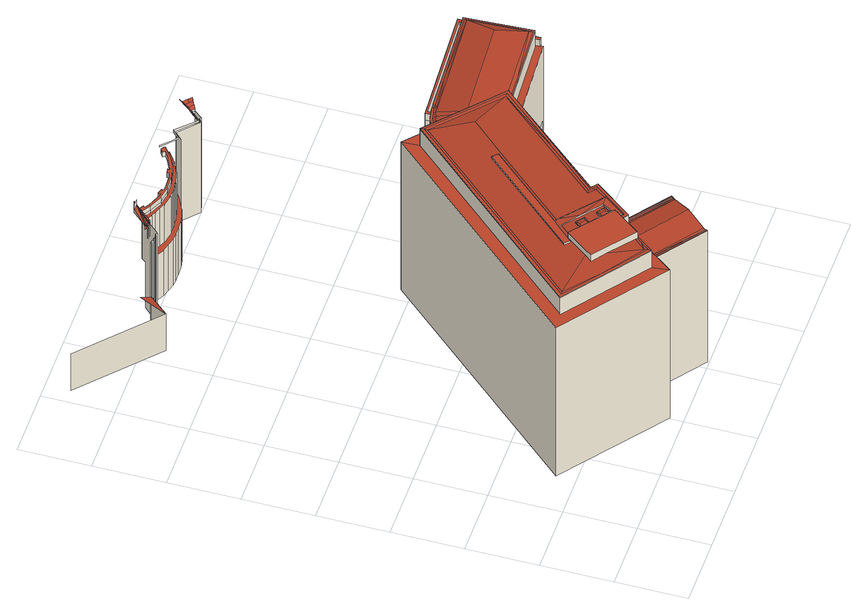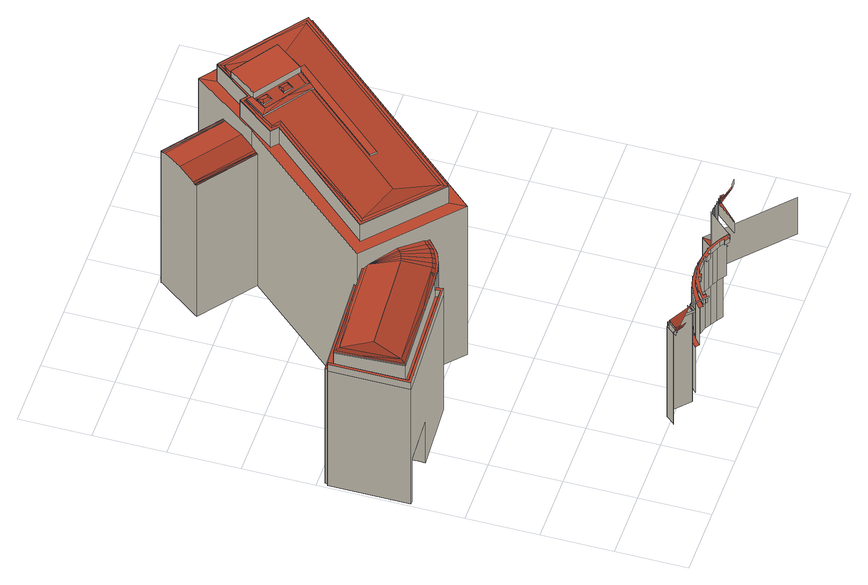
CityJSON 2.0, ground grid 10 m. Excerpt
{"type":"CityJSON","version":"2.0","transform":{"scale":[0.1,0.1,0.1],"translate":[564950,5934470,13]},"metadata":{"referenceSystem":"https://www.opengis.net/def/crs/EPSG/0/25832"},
"CityObjects":{
"building1":{"type":"Building","attributes":{"Grundfläche 2D":"3936.063557","Grundhöhe NN":"15.115"},"children":["building1-1","building1-2"],"geometry":[{"type":"MultiSurface","lod":"3","boundaries":[[[0,1,2,3]],[[4,5,0]],[[4,0,3,6]],[[7,4,6,8,9]],[[10,11,12,9,8,13]],[[14,11,10,15]],[[16,17,18,14,15,19]],[[20,17,16,21]],[[22,20,21,23]],[[24,25,26]],[[26,27,28,24]],[[27,29,30,31,32,33,24,28]],[[34,22,23,35]],[[36,34,35,37]],[[24,33,32,38,39,40]],[[24,41,25]],[[40,41,24]],[[40,39,38,42,43,44,45,46]],[[47,48,36,37]],[[46,45,49,40]],[[40,49,41]],[[45,44,43,50,51,52]],[[52,53,49,45]],[[54,48,47,55]],[[56,57,54,55]],[[52,51,50,58,59,60]],[[60,61,53,52]],[[62,61,60]],[[63,57,56,64]],[[60,59,58,65,66,62]],[[25,41,67]],[[41,49,67]],[[68,25,67]],[[69,61,62]],[[70,63,64,71]],[[68,67,72,73]],[[69,74,61]],[[62,66,65,75,76,69]],[[49,53,67]],[[77,74,69]],[[53,61,67]],[[77,78,74]],[[69,76,75,79,80,77]],[[61,74,67]],[[77,80,79,81,82,83,84,85]],[[86,78,77]],[[85,84,86,77]],[[74,78,67]],[[67,78,86]],[[87,88,89,86,84]],[[90,91,92,93,94,95,96,97,98,99,100,101,102,70,71,103]],[[87,84,83,82,104,105,106,89,88]],[[107,91,90,108]],[[109,107,108,110]],[[111,93,92,112]],[[111,112,113,114]],[[115,96,95,116]],[[117,109,110,118]],[[114,113,119,120]],[[120,119,121,122]],[[123,117,118,124]],[[115,116,125,126]],[[122,121,127,128]],[[129,130,131,123,124,132]],[[128,127,133,134]],[[135,136,126,125,137,138]],[[134,133,139,140]],[[141,142,143,130,129,144]],[[145,140,139,146]],[[145,146,147,148]],[[149,142,141,150]],[[148,147,151,152]],[[153,154,155,135,138,156]],[[157,149,150,158]],[[152,151,159,160]],[[114,120,122,128,134,140,145,148,152,160,161,162,163,164,165,166,167,168,169,170,171,172,173,174,175,176,177,153,156,138,137,125,116,95,94,93,111]],[[133,127,121,119,113,112,92,91,107,109,117,123,131,130,143,142,149,157,178,179,180,181,182,183,184,185,186,187,188,189,190,191,192,193,194,195,196,197,198,159,151,147,146,139]],[[160,159,198,161]],[[161,198,197,162]],[[178,157,158,199]],[[154,153,177,200]],[[164,163,162,197,196,195]],[[179,178,199,201]],[[164,195,194,165]],[[202,181,180,179,201,203]],[[200,177,176,204]],[[167,166,165,194,193,192]],[[205,183,182,181,202,206]],[[169,168,167,192,191,190]],[[169,190,189,170]],[[184,183,205,207]],[[172,171,170,189,188,187]],[[185,184,207,208]],[[209,210,211,212,213,214,215,216]],[[217,218,219,220]],[[221,209,216,222,223]],[[224,217,220,225]],[[223,222,226,227]],[[228,224,225,229]],[[230,228,229,231]],[[232,230,231,233]],[[234,232,233,235]],[[227,236,237]],[[227,226,238,236]],[[239,234,235,240]],[[241,242,243,236,238,239,240]]],"semantics":{"surfaces":[{"type":"WallSurface"},{"type":"RoofSurface"}],"values":[0,1,0,0,0,0,0,0,0,1,1,0,0,0,0,1,1,0,0,1,1,0,1,0,0,0,1,1,0,0,1,1,1,1,0,0,1,0,1,1,1,1,0,1,0,1,1,1,1,1,0,0,0,0,0,0,0,0,0,0,0,0,0,0,0,0,0,0,0,0,0,0,0,0,0,1,1,0,0,0,0,0,0,0,0,0,0,0,0,0,0,0,0,0,0,0,0,0,0,0,0,0,1,0,0,0]}}]},
"building1-1":{"type":"BuildingInstallation","parents":["building1"],"geometry":[{"type":"MultiSurface","lod":"3","boundaries":[[[244,245,246,247,248,249,250,251,252,253,254,255,256,257,258,259,260,261,262,263,264,265,266,267,268,269,270,271,272,273,274,275,276,98,277]],[[278,254,253,279]],[[256,255,280,281]],[[278,280,255,254]],[[257,256,281,282]],[[258,257,282,283]],[[259,258,283,284]],[[260,259,284,285]],[[261,260,285,286]],[[286,287,262,261]],[[263,262,287,288]],[[288,289,264,263]],[[265,264,289,290]],[[266,265,290,291]],[[291,292,267,266]],[[292,293,268,267]],[[269,268,293,294]],[[294,295,270,269]],[[271,270,295,296]],[[272,271,296,297]],[[273,272,297,298]],[[298,299,274,273]],[[299,300,275,274]],[[301,97,98,276]],[[276,275,300,301]],[[98,97,96,277]],[[96,115,244,277]],[[115,126,245,244]],[[126,136,135,247,246,245]],[[135,155,154,249,248,247]],[[154,200,250,249]],[[200,204,251,250]],[[204,302,279,253,252,251]]],"semantics":{"surfaces":[{"type":"RoofSurface"},{"type":"WallSurface"}],"values":[0,1,1,1,1,1,1,1,1,1,1,1,1,1,1,1,1,1,1,1,1,1,1,1,1,1,1,1,1,1,1,1,1]}}]},
"building1-2":{"type":"BuildingInstallation","parents":["building1"],"geometry":[{"type":"MultiSurface","lod":"3","boundaries":[[[303,304,236,243,242]],[[305,304,303,306,307,308]],[[308,307,306,309,310]],[[310,311,312,313,305,308]],[[242,314,315,309,306,303]]],"semantics":{"surfaces":[{"type":"RoofSurface"},{"type":"WallSurface"}],"values":[0,0,0,0,1]}}]},
"building2":{"type":"Building","attributes":{"Grundfläche 2D":"863.366248","Grundhöhe NN":"13.311"},"children":["building2-1","building2-2","building2-3","building2-4"],"geometry":[{"type":"Solid","lod":"3","boundaries":[[[[316,317,318,319,320,321,322,323,324,325]],[[326,327,328,329,330,331,332,333,334,335,336,337,338,339,340,341,342,343,344,345,346,347,348,349,350,351,352,353]],[[354,355,356]],[[357,358,359]],[[359,360,357]],[[357,360,354,361]],[[354,360,359]],[[355,354,359,358]],[[362,363,357]],[[363,358,357]],[[362,364,365,366,363]],[[365,367,368,369,366]],[[368,370,371]],[[369,368,371]],[[372,373,370]],[[370,373,371]],[[374,375,376,377,378,379]],[[380,381,382,379,378]],[[383,384,385,381]],[[385,382,381]],[[384,386,387,388,389,390,385]],[[391,392,393,394,395,396,397,398,399]],[[400,401,402]],[[403,404,400,402]],[[405,406,407]],[[408,409,402,401,410]],[[407,409,408,405]],[[411,412,407,406,413]],[[414,412,411,415]],[[415,416,414]],[[417,418,419,414,416,420]],[[416,421,420]],[[421,422,420]],[[420,422,423,424]],[[425,426,427]],[[428,429,430]],[[428,430,427]],[[430,425,427]],[[427,426,431,432,404,403]],[[403,402,409,407,433,434,435]],[[420,424,417]],[[436,428,427]],[[436,427,403]],[[437,438,439,437,428]],[[440,441,442,439,438,443,444]],[[412,433,407]],[[419,445,442,441,446,447,448,449,450,451,435,434,433,412,414]],[[452,453,454,455,456,413,406,405,408,410,400,431,426,430,429,457,423,421,458,459,460]],[[415,411,413,456,461,462,463,458,421,416]],[[464,465,466,467,468,469,470,471,472,473,474,475]],[[476,477,478,336,335]],[[479,478,477,480]],[[480,481,479]],[[482,481,350,349]],[[483,481,482,484,485]],[[481,486,479]],[[481,487,486]],[[481,488,487]],[[481,489,488]],[[481,483,489]],[[348,482,349]],[[490,482,348,347,346]],[[346,345,490]],[[345,344,490]],[[491,490,344]],[[491,344,343]],[[342,491,343]],[[492,491,342,341]],[[340,493,492,341]],[[493,340,339,494]],[[494,339,338,495]],[[496,495,338,337]],[[478,496,337,336]],[[496,478,479,486]],[[495,496,486,487]],[[494,495,487,488]],[[493,494,488,489]],[[492,493,489,483]],[[484,490,491,492,483,485]],[[490,484,482]],[[497,498,499,500,501,502,503,504,505,506,507,508,509,510,511,512,513,514,515]],[[499,498,516,517,518,510,509,519]],[[520,521,316,325]],[[318,317,473,472]],[[471,319,318,472]],[[471,470,469,321,320,319]],[[469,468,522,323,322,321]],[[522,523,324,323]],[[523,520,325,324]],[[524,525,352,351]],[[525,526,353,352]],[[526,527,326,353]],[[527,528,327,326]],[[528,529,328,327]],[[529,530,329,328]],[[530,531,330,329]],[[331,330,531,532]],[[532,533,332,331]],[[533,534,333,332]],[[534,535,334,333]],[[377,376,448,447]],[[447,446,378,377]],[[380,378,446,441,440,444,384,383,381]],[[444,443,438,437,388,387,386,384]],[[437,428,389,388]],[[428,436,390,389]],[[436,403,385,390]],[[451,379,382,385,403,435]],[[374,379,451,450]],[[450,449,375,374]],[[376,375,449,448]],[[424,423,457,393,392,418,417]],[[394,393,457,429,428,437,397,396,395]],[[442,445,399,398,397,437,439]],[[445,419,418,392,391,399]],[[408,410,401,400,410]],[[432,431,400,404]],[[426,425,430,426,431]],[[423,422,421]],[[536,537,459,458]],[[538,460,459,537]],[[538,539,452,460]],[[540,453,452,539]],[[541,455,454,453,540,542]],[[541,543,456,455]],[[543,544,545,462,461,456]],[[546,536,458,463,462,545]],[[411,413,411,415]],[[547,548,549,550,551,467,466,552]],[[468,467,551,553]],[[523,522,554,555]],[[522,468,553,554]],[[555,556,557,558,559,560,520,523]],[[521,520,560,561]],[[524,464,475,525]],[[525,475,474,526]],[[527,526,474,473,317]],[[521,561,562,528,527,317,316]],[[529,528,562,563]],[[530,529,563,564]],[[531,530,564,565]],[[532,531,565,566]],[[533,532,566,567]],[[534,533,567,568]],[[535,534,568,569]],[[368,367,365,364,504,503,502,501,500,499,570,571,372,370]],[[361,354,572,552,466,465,506,505,504,364,362,357]],[[524,351,350,481,480,477,476,335,334,535,569,573,509,508,507,506,465,464]],[[354,356,574,572]],[[373,372,571,575]],[[576,577,574,356,355,358,363,366,369,371,373,575,578]],[[519,509,573,579]],[[499,519,579,570]],[[539,514,513,540]],[[541,542,540,513,512,511]],[[541,511,510,543]],[[545,544,543,510,518,517]],[[498,536,546,545,517,516]],[[536,498,497,537]],[[537,497,515,538]],[[538,515,514,539]],[[556,550,549,557]],[[580,581,559,558,582,583,548,547]],[[547,552,572,574,577,576,578,575,571,570,579,573,569,568,567,566,565,564,563,562,561,560,559,581,580]],[[553,551,550,556,555,554]],[[583,582,558,557,549,548]]]],"semantics":{"surfaces":[{"type":"RoofSurface"},{"type":"WallSurface"},{"type":"GroundSurface"},{"type":"OuterCeilingSurface"}],"values":[[0,0,0,0,0,0,0,0,0,0,0,0,0,0,0,0,0,0,0,0,0,0,0,0,0,0,0,0,0,0,0,0,0,0,0,0,0,0,0,0,0,0,0,0,0,0,0,0,0,0,0,0,0,0,0,0,0,0,0,0,0,0,0,0,0,0,0,0,0,0,0,0,0,0,0,0,0,0,0,0,0,0,1,1,1,1,1,1,1,1,1,1,1,1,1,1,1,1,1,1,1,1,1,1,1,1,1,1,1,1,1,1,1,1,1,1,1,1,1,1,1,1,1,1,1,1,1,1,1,1,1,1,1,1,1,1,1,1,1,1,1,1,1,1,1,1,1,1,1,1,1,1,1,1,1,1,1,1,1,1,1,1,1,2,2,3]]}}]},
"building2-1":{"type":"BuildingInstallation","parents":["building2"],"geometry":[{"type":"MultiSurface","lod":"3","boundaries":[[[584,585,586,587,588,589]],[[361,587,586,354]],[[361,360,588,587]],[[360,359,589,588]],[[359,355,584,589]],[[355,356,585,584]],[[356,354,586,585]]],"semantics":{"surfaces":[{"type":"RoofSurface"},{"type":"WallSurface"}],"values":[0,1,1,1,1,1,1]}}]},
"building2-2":{"type":"BuildingInstallation","parents":["building2"],"geometry":[{"type":"MultiSurface","lod":"3","boundaries":[[[590,591,592,593]],[[371,370,591,590]],[[372,592,591,370]],[[372,373,593,592]],[[590,593,373,371]]],"semantics":{"surfaces":[{"type":"RoofSurface"},{"type":"WallSurface"}],"values":[0,1,1,1,1]}}]},
"building2-3":{"type":"BuildingInstallation","parents":["building2"],"geometry":[{"type":"MultiSurface","lod":"3","boundaries":[[[594,595,596]],[[594,597,598,595]],[[599,598,597]],[[599,600,601,596,595,598]],[[602,603,597,594]],[[603,604,599,597]],[[605,596,601,600,599,604,606,607]],[[605,602,594,596]]],"semantics":{"surfaces":[{"type":"RoofSurface"},{"type":"WallSurface"}],"values":[0,0,0,0,1,1,1,1]}}]},
"building2-4":{"type":"BuildingInstallation","parents":["building2"],"geometry":[{"type":"MultiSurface","lod":"3","boundaries":[[[608,609,610]],[[608,611,612,609]],[[613,612,611]],[[613,610,609,612]],[[614,615,611,608]],[[616,613,611,615]],[[616,617,610,613]],[[614,608,610,617]]],"semantics":{"surfaces":[{"type":"RoofSurface"},{"type":"WallSurface"}],"values":[0,0,0,0,1,1,1,1]}}]}
},
"vertices":[
[109,666,88],[5,761,88],[5,761,21],[109,666,21],[133,693,88],[121,704,95],[133,693,21],[133,693,185],[135,695,21],[135,695,185],[136,693,21],[136,693,185],[136,694,185],[136,694,21],[137,694,185],[137,694,21],[140,692,21],[140,692,185],[138,694,185],[138,694,21],[141,693,185],[141,693,21],[143,693,185],[143,693,21],[142,701,205],[142,704,206],[137,703,205],[141,699,205],[141,700,205],[141,699,197],[141,699,185],[141,700,185],[142,701,185],[142,701,197],[144,692,185],[144,692,21],[146,692,185],[146,692,21],[143,700,185],[143,700,197],[143,700,205],[143,703,206],[144,700,185],[145,700,185],[145,700,197],[145,700,205],[144,700,205],[147,692,21],[147,692,185],[145,703,206],[146,699,185],[146,699,197],[146,699,205],[147,702,206],[149,692,185],[149,692,21],[150,693,21],[150,693,185],[148,700,185],[148,700,197],[148,700,205],[149,703,206],[150,700,205],[152,693,185],[152,693,21],[150,700,185],[150,700,197],[150,718,233],[141,718,233],[151,701,205],[153,691,185],[153,691,21],[150,718,241],[141,718,241],[150,703,206],[151,701,185],[151,701,197],[152,702,205],[152,704,206],[152,702,185],[152,702,197],[153,702,185],[154,701,185],[154,701,197],[154,701,205],[153,702,205],[153,705,206],[175,725,205],[179,729,205],[180,731,205],[175,714,21],[175,714,104],[180,720,104],[180,720,172],[181,721,172],[183,724,172],[183,724,176],[185,726,176],[185,726,184],[185,726,185],[181,721,185],[180,720,185],[156,694,185],[156,694,21],[179,729,185],[180,731,185],[180,731,197],[183,708,104],[183,708,21],[192,703,104],[192,703,21],[193,711,172],[193,711,104],[194,712,104],[194,712,172],[198,714,176],[198,714,172],[201,698,104],[201,698,21],[200,708,104],[200,708,172],[208,705,104],[208,705,172],[212,695,104],[212,695,21],[216,706,172],[216,706,176],[216,702,104],[216,702,172],[223,692,21],[223,692,104],[215,694,104],[215,694,21],[216,701,104],[216,701,172],[235,703,176],[217,706,176],[217,706,172],[235,703,172],[234,698,104],[234,698,172],[234,691,21],[234,691,104],[233,691,104],[233,691,21],[234,699,172],[234,699,104],[240,698,104],[240,698,172],[245,691,104],[245,691,21],[245,698,104],[245,698,172],[255,704,172],[255,704,176],[253,704,176],[253,704,172],[257,692,104],[257,692,21],[253,699,104],[253,699,172],[258,700,172],[258,699,172],[275,703,172],[276,703,172],[276,704,172],[293,712,172],[294,712,172],[294,713,172],[297,715,172],[298,715,172],[309,723,172],[309,724,172],[307,726,172],[305,728,172],[304,727,172],[291,717,172],[274,708,172],[268,694,104],[278,697,104],[279,698,104],[288,702,104],[297,707,104],[298,707,104],[306,713,104],[314,720,104],[310,723,104],[309,724,104],[309,723,104],[298,715,104],[297,715,104],[294,713,104],[294,712,104],[293,712,104],[276,704,104],[276,703,104],[275,703,104],[258,699,104],[258,700,104],[268,694,21],[274,708,176],[278,697,21],[288,702,21],[279,698,21],[291,717,176],[298,707,21],[297,707,21],[306,713,21],[314,720,21],[322,715,188],[320,717,188],[315,721,188],[310,726,188],[301,734,189],[301,734,186],[315,721,186],[322,715,186],[331,721,186],[322,712,186],[322,712,21],[331,721,21],[329,723,190],[331,725,186],[331,725,190],[358,696,186],[358,696,21],[358,699,186],[358,699,189],[361,699,186],[361,699,21],[362,698,186],[362,698,21],[364,700,186],[364,700,21],[366,698,186],[366,698,21],[372,714,189],[357,725,221],[372,714,186],[376,710,186],[376,710,21],[377,710,21],[377,710,189],[376,710,189],
[198,714,184],[216,706,184],[217,706,184],[235,703,184],[253,704,184],[255,704,184],[274,708,184],[291,717,184],[304,727,184],[305,728,184],[303,730,184],[302,730,184],[300,732,184],[294,728,184],[297,725,184],[289,720,184],[273,712,184],[268,710,184],[268,713,184],[261,712,184],[262,709,184],[254,707,184],[235,706,184],[230,707,184],[231,710,184],[224,712,184],[223,708,184],[217,710,184],[200,717,184],[194,721,184],[196,723,184],[190,727,184],[188,724,184],[183,724,184],[303,730,176],[305,728,176],[302,730,176],[300,732,176],[294,728,176],[297,725,176],[289,720,176],[273,712,176],[268,710,176],[268,713,176],[261,712,176],[262,709,176],[254,707,176],[235,706,176],[230,707,176],[231,710,176],[224,712,176],[223,708,176],[217,710,176],[200,717,176],[194,721,176],[196,723,176],[190,727,176],[188,724,176],[304,727,176],
[379,712,193],[373,717,193],[372,721,198],[381,714,198],[380,714,198],[376,718,198],[381,715,204],[377,719,204],[374,722,204],[373,722,204],[370,725,204],[379,712,189],[381,715,189],
[423,406,225],[428,406,225],[427,413,225],[592,422,225],[592,418,225],[592,314,225],[593,314,225],[596,314,225],[596,426,225],[422,416,225],[428,406,243],[417,405,243],[408,404,243],[399,402,243],[391,399,243],[382,395,243],[375,390,243],[368,384,243],[361,378,243],[363,376,243],[370,382,243],[376,388,243],[384,392,243],[392,396,243],[400,399,243],[409,401,243],[418,403,243],[424,403,243],[482,407,243],[582,413,243],[585,354,243],[586,324,243],[586,322,243],[493,316,243],[434,313,243],[436,311,243],[589,320,243],[584,415,243],[281,123,243],[356,63,243],[357,65,243],[278,120,243],[355,61,243],[317,93,243],[316,93,243],[279,121,243],[276,117,244],[353,59,244],[271,112,245],[258,94,249],[336,36,249],[256,92,248],[237,66,244],[315,9,244],[235,64,243],[313,5,243],[234,62,243],[312,3,243],[301,280,311],[294,287,311],[173,152,311],[180,146,311],[201,169,311],[208,176,311],[205,165,311],[230,147,309],[212,173,311],[257,127,307],[258,126,307],[272,127,307],[255,120,307],[251,115,307],[245,106,307],[243,104,307],[250,98,307],[163,120,319],[156,111,319],[216,67,316],[240,100,316],[243,103,316],[243,104,316],[245,106,316],[243,108,316],[186,151,319],[288,144,305],[283,148,305],[283,143,305],[272,127,305],[276,128,305],[343,224,305],[413,303,305],[408,303,305],[278,152,305],[273,151,306],[281,150,305],[321,385,305],[321,381,305],[321,386,305],[95,131,305],[91,130,305],[139,94,305],[176,96,308],[156,111,307],[163,120,309],[199,52,305],[200,48,305],[207,58,305],[215,67,305],[213,69,305],[250,97,305],[251,96,305],[251,97,305],[243,104,305],[243,103,305],[244,102,305],[252,96,305],[256,102,305],[350,326,309],[305,277,309],[212,173,309],[250,98,305],[245,106,305],[251,115,305],[243,108,305],[257,127,305],[205,165,309],[189,148,309],[255,120,305],[258,126,305],[186,151,309],[201,169,308],[180,146,308],[173,152,308],[294,287,308],[301,280,308],[208,176,308],[293,144,305],[283,152,305],[416,300,305],[419,303,305],[320,391,305],[216,67,305],[200,43,305],[242,98,305],[252,90,305],[88,133,305],[85,130,305],[197,45,305],[436,311,213],[442,306,213],[438,301,213],[593,310,213],[593,314,213],[592,314,213],[592,418,213],[592,422,213],[427,413,213],[428,406,213],[584,415,213],[589,320,213],[364,375,243],[367,373,246],[373,378,246],[400,349,253],[397,346,253],[429,317,246],[582,326,246],[417,357,253],[565,367,253],[423,358,253],[403,351,253],[406,353,253],[409,355,253],[413,356,253],[578,408,246],[418,398,246],[410,397,246],[402,395,246],[394,392,246],[386,388,246],[379,384,246],[242,98,274],[200,43,274],[202,19,274],[234,62,274],[235,64,274],[256,92,274],[258,94,274],[271,112,274],[276,117,274],[442,306,274],[367,373,274],[364,375,274],[319,416,274],[320,391,274],[419,303,274],[416,300,274],[283,152,274],[293,144,274],[252,90,274],[197,45,274],[85,130,274],[88,133,274],[60,128,274],[422,416,213],[423,406,213],[596,314,213],[596,426,213],[436,311,241],[589,320,241],[584,415,241],[428,406,241],[417,405,241],[408,404,241],[399,402,241],[391,399,241],[382,395,241],[375,390,241],[368,384,241],[361,378,241],[200,43,304],[242,98,304],[252,90,304],[293,144,304],[283,152,304],[419,303,304],[416,300,304],[320,391,304],[88,133,304],[85,130,304],[197,45,304],[528,306,3],[528,306,81],[592,310,81],[592,310,3],[593,310,3],[438,301,3],[593,314,3],[596,314,3],[596,426,3],[592,426,3],[592,426,81],[520,422,81],[520,422,3],[422,416,3],[423,406,3],[417,405,3],[408,404,3],[399,402,3],[391,399,3],[382,395,3],[375,390,3],[368,384,3],[361,378,3],[202,19,3],[234,62,3],[281,123,3],[319,416,3],[357,65,3],[312,3,3],[353,59,3],[356,63,3],[313,5,3],[60,128,3],[527,316,3],[520,412,3],[520,412,81],[527,316,81],
[356,63,244],[357,65,244],[281,123,244],[279,121,244],[316,93,244],[317,93,244],
[313,5,244],[235,64,244],[234,62,244],[312,3,244],
[234,121,308],[240,124,309],[241,130,308],[246,112,308],[246,119,309],[253,122,308],[250,124,308],[244,128,308],[234,121,306],[246,112,305],[253,122,305],[241,130,306],[250,124,306],[244,128,306],
[208,140,310],[213,143,311],[215,150,310],[219,132,310],[220,138,311],[226,141,310],[208,140,308],[219,132,307],[226,141,307],[215,150,308]
]}
